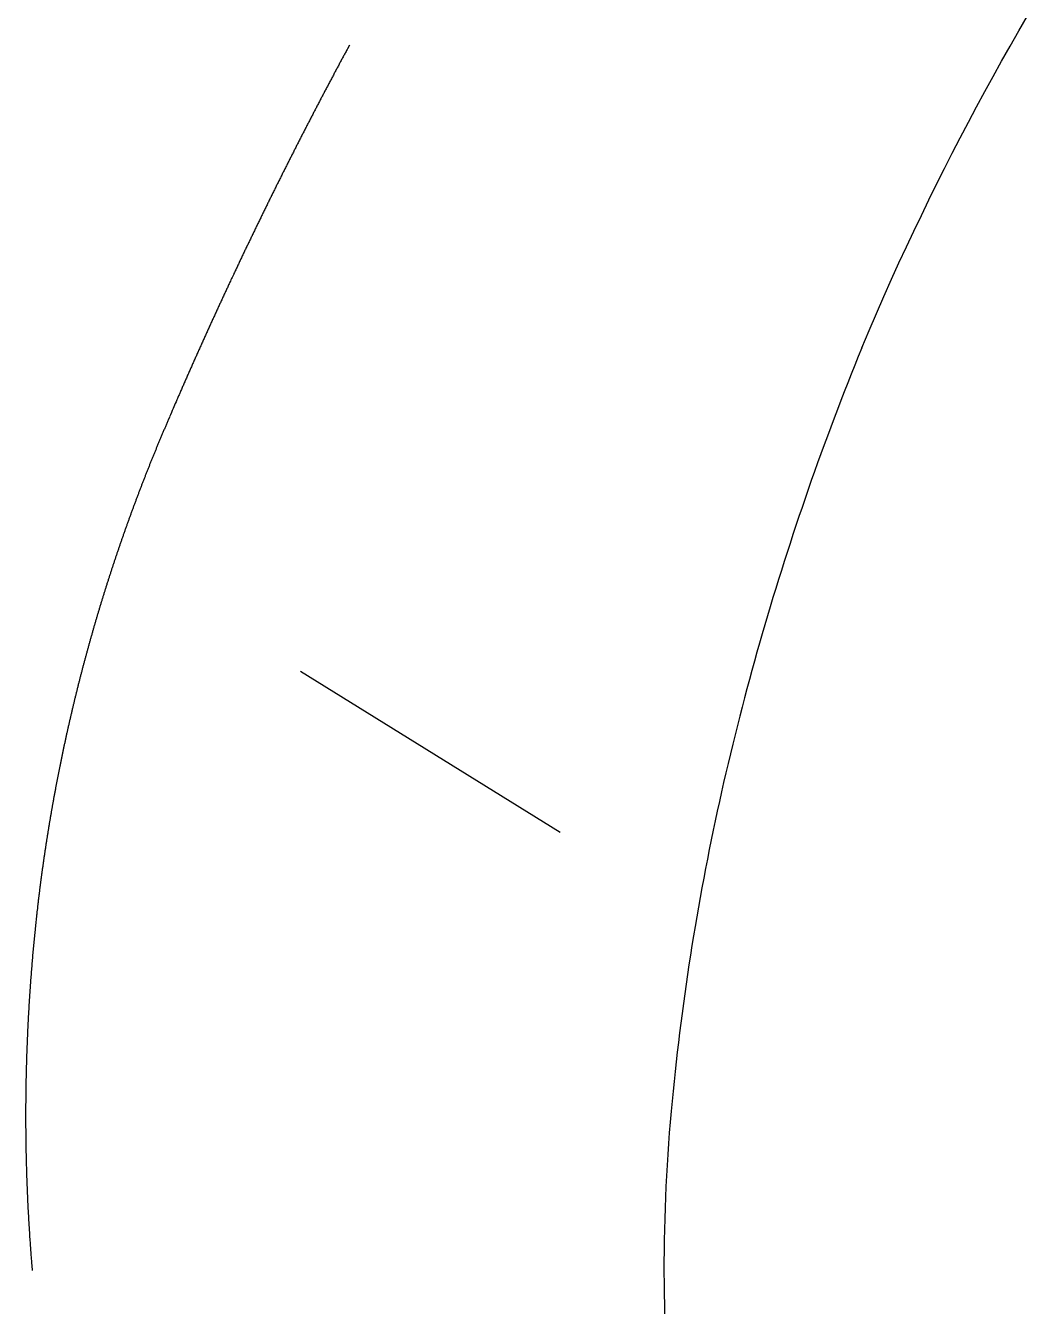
# Model space of a CAD drawing. Extents: x 527 to 614, y 487 to 635.
# Drawn here: x 554.44 to 559.09, y 548.67 to 554.62 of the extents above; entities that cross this region are included whole.
import ezdxf

# ---------------------------------------------------------------- set-up
doc = ezdxf.new("R2010")
doc.units = 0
doc.header["$MEASUREMENT"] = 0
doc.layers.add('1', color=4, linetype='Continuous')

# ---------------------------------------------------------------- blocks, each defined once
blk = doc.blocks.new('VANGUARD')
at = {"layer": '1', "color": 3, "linetype": 'Continuous'}
blk.add_line((28.8138, 46.5932), (30.0194, 45.846), dxfattribs=at)
at = {"layer": '1', "color": 2}
for points in [[(31.4207, 48.0957), (31.454, 48.1756), (31.4879, 48.2552), (31.5226, 48.3345), (31.5579, 48.4136), (31.593, 48.4906), (31.6274, 48.5648), (31.6619, 48.6378), (31.6968, 48.7106), (31.7321, 48.7833), (31.7679, 48.8556), (31.8041, 48.9278), (31.8407, 48.9998), (31.8777, 49.0715), (31.9152, 49.143), (31.9531, 49.2143), (31.9914, 49.2853), (32.0302, 49.3562), (32.0693, 49.4267), (32.1089, 49.4971), (32.1489, 49.5672), (32.1893, 49.6371)], [(31.4207, 48.0957), (31.4041, 48.0549), (31.3876, 48.0141), (31.3712, 47.9732), (31.355, 47.9323), (31.3389, 47.8913), (31.323, 47.8503), (31.3072, 47.8092), (31.2915, 47.768), (31.276, 47.7268), (31.2606, 47.6856), (31.2454, 47.6443), (31.2303, 47.6029), (31.2153, 47.5616), (31.2005, 47.5201), (31.1858, 47.4786), (31.1713, 47.4371), (31.1569, 47.3955), (31.1426, 47.3538), (31.1285, 47.3122), (31.1145, 47.2704), (31.1006, 47.2287), (31.0869, 47.1868), (31.0733, 47.145), (31.0599, 47.103), (31.0466, 47.0611), (31.0335, 47.0191), (31.0205, 46.977), (31.0076, 46.9349), (30.9949, 46.8928), (30.9823, 46.8506), (30.9699, 46.8084), (30.9576, 46.7662), (30.9454, 46.7238), (30.9334, 46.6815), (30.9215, 46.6391), (30.9098, 46.5967), (30.8982, 46.5542), (30.8867, 46.5116), (30.8754, 46.4691), (30.8643, 46.4264), (30.8532, 46.3837), (30.8423, 46.341), (30.8316, 46.298), (30.8207, 46.2541), (30.8099, 46.2097), (30.7992, 46.1651), (30.7888, 46.1208), (30.7786, 46.0765), (30.7685, 46.0321), (30.7587, 45.9877), (30.749, 45.9433), (30.7394, 45.8988), (30.7301, 45.8543), (30.7209, 45.8098), (30.7119, 45.7653), (30.7031, 45.7207), (30.6945, 45.6761), (30.686, 45.6315), (30.6777, 45.5868), (30.6696, 45.5421), (30.6617, 45.4974), (30.6539, 45.4527), (30.6463, 45.4079), (30.6389, 45.3631), (30.6316, 45.3183), (30.6246, 45.2734), (30.6177, 45.2286), (30.611, 45.1836), (30.6044, 45.1387), (30.598, 45.0937), (30.5918, 45.0488), (30.5858, 45.0038), (30.58, 44.9587), (30.5743, 44.9137), (30.5688, 44.8686), (30.5635, 44.8235), (30.5584, 44.7783), (30.5534, 44.733), (30.5485, 44.6876), (30.5439, 44.642), (30.5394, 44.5965), (30.535, 44.5492), (30.5305, 44.4988), (30.5263, 44.4486), (30.5225, 44.3986), (30.5191, 44.3487), (30.5159, 44.2988), (30.5131, 44.249), (30.5105, 44.1992), (30.5083, 44.1494), (30.5064, 44.0996), (30.5048, 44.0497), (30.5035, 43.9998), (30.5026, 43.9499), (30.5019, 43.9), (30.5015, 43.8501), (30.5015, 43.8002), (30.5018, 43.7503), (30.5023, 43.7004), (30.5032, 43.6505), (30.5044, 43.6006)]]:
    blk.add_lwpolyline(points, dxfattribs=at)
at = {"layer": '1', "color": 3, "linetype": 'Continuous'}
for points in [[(29.0405, 49.5012), (29.0317, 49.485, 0.000231), (29.0224, 49.4679, 0.000228), (29.0133, 49.451, 0.000228), (29.0043, 49.4341, 0.000228), (28.9952, 49.4172, 0.000228), (28.9861, 49.4002, 0.000228), (28.9771, 49.3833, 0.000227), (28.9681, 49.3664, 0.000228), (28.9591, 49.3494, 0.000228), (28.9501, 49.3325, 0.000227), (28.9411, 49.3155, 0.000227), (28.9321, 49.2985, 0.000227), (28.9232, 49.2816, 0.000227), (28.9143, 49.2646, 0.000227), (28.9054, 49.2476, 0.000227), (28.8965, 49.2306, 0.000227), (28.8876, 49.2136, 0.000227), (28.8787, 49.1965, 0.000227), (28.8699, 49.1795, 0.000226), (28.861, 49.1625, 0.000227), (28.8522, 49.1454, 0.000226), (28.8434, 49.1284, 0.000226), (28.8346, 49.1113, 0.000226), (28.8259, 49.0942, 0.000226), (28.8171, 49.0772, 0.000226), (28.8084, 49.0601, 0.000226), (28.7996, 49.043, 0.000226), (28.7909, 49.0259, 0.000227), (28.7822, 49.0088, 0.000226), (28.7736, 48.9917, 0.000226), (28.7649, 48.9745, 0.000226), (28.7562, 48.9574, 0.000226), (28.7476, 48.9403, 0.000226), (28.739, 48.9231, 0.000226), (28.7304, 48.906, 0.000226), (28.7218, 48.8888, 0.000226), (28.7132, 48.8716, 0.000226), (28.7047, 48.8545, 0.000226), (28.6961, 48.8373, 0.000226), (28.6876, 48.8201, 0.000225), (28.6791, 48.8029, 0.000226), (28.6706, 48.7857, 0.000226), (28.6621, 48.7684, 0.000225), (28.6537, 48.7512, 0.000225), (28.6453, 48.734, 0.000225), (28.6368, 48.7168, 0.000225), (28.6284, 48.6995, 0.000225), (28.62, 48.6823, 0.000225), (28.6116, 48.665, 0.000226), (28.6033, 48.6477, 0.000225), (28.5949, 48.6304, 0.000224), (28.5866, 48.6132, 0.000224), (28.5783, 48.5959, 0.000225), (28.57, 48.5786, 0.000225), (28.5617, 48.5613, 0.000225), (28.5534, 48.544, 0.000225), (28.5451, 48.5266, 0.000225), (28.5369, 48.5093, 0.000226), (28.5287, 48.492, 0.000226), (28.5205, 48.4746, 0.000226), (28.5123, 48.4573, 0.000219), (28.5044, 48.4405, 0.000158), (28.4986, 48.4283, 0.000302), (28.4878, 48.4051, 0.000226), (28.4796, 48.3878, 0.000227), (28.4715, 48.3704, 0.000227), (28.4634, 48.3529, 0.000227), (28.4553, 48.3355, 0.000227), (28.4473, 48.3181, 0.000227), (28.4392, 48.3007, 0.000228), (28.4312, 48.2832, 0.000228), (28.4231, 48.2658, 0.000228), (28.4151, 48.2484, 0.000228), (28.4071, 48.2309, 0.000228), (28.3991, 48.2134, 0.00023), (28.3912, 48.1959, 0.000233), (28.3832, 48.1784, 0.000234), (28.3753, 48.1609, 0.000233), (28.3674, 48.1434, 0.000233), (28.3595, 48.1259, 0.000233), (28.3516, 48.1083, 0.000232), (28.3437, 48.0908, 0.000232), (28.3359, 48.0733, 0.000232), (28.328, 48.0557, 0.000232), (28.3202, 48.0382, 0.000231), (28.3124, 48.0206, 0.000229), (28.3046, 48.0031, 0.000231), (28.2968, 47.9855, 0.000235), (28.2891, 47.9678, 0.000228), (28.2814, 47.9503, 0.000214), (28.2737, 47.9329, 0.000236), (28.2659, 47.9151, 0.000277), (28.258, 47.8969, 0.000209), (28.2507, 47.8801, 0.000075), (28.244, 47.8647, 0.000305), (28.2351, 47.8443, 0.000504), (28.222, 47.8137, 0.000247), (28.2053, 47.7751, 0.000247)], [(28.2047, 47.7736), (28.1986, 47.7593, 0.000235), (28.1921, 47.7441, 0.00022), (28.1857, 47.7291, 0.000235), (28.1793, 47.7139, 0.000286), (28.1729, 47.6989, 0.000334), (28.1666, 47.6839, 0.000391), (28.1604, 47.669, 0.000449), (28.1542, 47.6544, 0.000493), (28.1482, 47.6398, 0.000507), (28.1422, 47.6252, 0.000488), (28.1363, 47.6108, 0.00048), (28.1303, 47.5963, 0.000487), (28.1244, 47.5817, 0.000488), (28.1186, 47.5672, 0.000487), (28.1127, 47.5526, 0.000484), (28.1069, 47.5381, 0.000484), (28.1012, 47.5235, 0.000484), (28.0954, 47.509, 0.000485), (28.0897, 47.4943, 0.000483), (28.084, 47.4798, 0.000483), (28.0783, 47.4652, 0.000485), (28.0727, 47.4505, 0.000484), (28.0671, 47.4359, 0.000484), (28.0615, 47.4212, 0.000483), (28.056, 47.4066, 0.000483), (28.0505, 47.3919, 0.000484), (28.045, 47.3772, 0.000484), (28.0395, 47.3625, 0.000484), (28.0341, 47.3478, 0.000484), (28.0286, 47.3331, 0.000484), (28.0233, 47.3184, 0.000484), (28.0179, 47.3036, 0.000483), (28.0126, 47.2889, 0.000484), (28.0073, 47.2742, 0.000486), (28.002, 47.2594, 0.000485), (27.9968, 47.2446, 0.000484), (27.9916, 47.2298, 0.000485), (27.9864, 47.215, 0.000484), (27.9813, 47.2002, 0.000484), (27.9761, 47.1854, 0.000484), (27.971, 47.1706, 0.000485), (27.966, 47.1557, 0.000485), (27.9609, 47.1408, 0.000484), (27.9559, 47.126, 0.000485), (27.9509, 47.1111, 0.000484), (27.946, 47.0962, 0.000484), (27.9411, 47.0814, 0.000486), (27.9362, 47.0664, 0.000485), (27.9313, 47.0515, 0.000484), (27.9265, 47.0366, 0.000484), (27.9217, 47.0217, 0.000485), (27.9169, 47.0068, 0.000486), (27.9122, 46.9918, 0.000485), (27.9074, 46.9768, 0.000483), (27.9028, 46.9619, 0.000485), (27.8981, 46.9469, 0.000486), (27.8935, 46.9319, 0.000485), (27.8889, 46.9169, 0.000485), (27.8843, 46.9019, 0.000485), (27.8797, 46.8869, 0.000485), (27.8752, 46.8719, 0.000485), (27.8708, 46.8569, 0.000485), (27.8663, 46.8418, 0.000486), (27.8619, 46.8267, 0.000486), (27.8575, 46.8117, 0.000484), (27.8531, 46.7966, 0.000486), (27.8488, 46.7816, 0.000487), (27.8445, 46.7664, 0.000487), (27.8402, 46.7513, 0.000485), (27.8359, 46.7362, 0.000485), (27.8317, 46.7211, 0.000486), (27.8275, 46.706, 0.000485), (27.8233, 46.6909, 0.000486), (27.8192, 46.6757, 0.000486), (27.8151, 46.6606, 0.000485), (27.811, 46.6454, 0.000484), (27.807, 46.6303, 0.000486), (27.803, 46.6151, 0.000485), (27.799, 46.5999, 0.000485), (27.795, 46.5847, 0.000485), (27.7911, 46.5695, 0.000485), (27.7872, 46.5543, 0.000485), (27.7833, 46.5391, 0.000484), (27.7795, 46.5239, 0.000485), (27.7757, 46.5087, 0.000486), (27.7719, 46.4934, 0.000485), (27.7682, 46.4782, 0.000485), (27.7644, 46.4629, 0.000485), (27.7608, 46.4477, 0.000485), (27.7571, 46.4324, 0.000485), (27.7535, 46.4172, 0.000485), (27.7499, 46.4019, 0.000486), (27.7463, 46.3866, 0.000486), (27.7428, 46.3713, 0.000485), (27.7393, 46.356, 0.000485), (27.7358, 46.3407, 0.000485), (27.7323, 46.3255, 0.000486), (27.7289, 46.3101, 0.000486), (27.7255, 46.2948, 0.000485), (27.7222, 46.2795, 0.000487), (27.7188, 46.2641, 0.000486), (27.7155, 46.2488, 0.000485), (27.7123, 46.2335, 0.000486), (27.709, 46.2181, 0.000486), (27.7058, 46.2027, 0.000485), (27.7026, 46.1874, 0.000488), (27.6995, 46.172, 0.000486), (27.6963, 46.1566, 0.000485), (27.6933, 46.1412, 0.000487), (27.6902, 46.1259, 0.000486), (27.6872, 46.1105, 0.000488), (27.6842, 46.095, 0.000487), (27.6812, 46.0796, 0.000485), (27.6783, 46.0643, 0.000488), (27.6754, 46.0488, 0.000488), (27.6725, 46.0334, 0.000486), (27.6696, 46.018, 0.000487), (27.6668, 46.0026, 0.00049), (27.664, 45.9871, 0.000488), (27.6613, 45.9716, 0.000488), (27.6585, 45.9562, 0.000488), (27.6558, 45.9408, 0.000489), (27.6532, 45.9253, 0.000489), (27.6505, 45.9098, 0.000488), (27.6479, 45.8944, 0.00049), (27.6454, 45.8789, 0.000489), (27.6428, 45.8635, 0.00049), (27.6403, 45.848, 0.000489), (27.6378, 45.8325, 0.000489), (27.6354, 45.817, 0.00049), (27.6329, 45.8015, 0.000489), (27.6306, 45.786, 0.000489), (27.6282, 45.7706, 0.000493), (27.6259, 45.755, 0.000493), (27.6236, 45.7395, 0.000495), (27.6213, 45.724, 0.000496), (27.6191, 45.7085, 0.000497), (27.6169, 45.6931, 0.000499), (27.6147, 45.6775, 0.000501), (27.6125, 45.662, 0.000502), (27.6104, 45.6465, 0.000505), (27.6084, 45.631, 0.000506), (27.6063, 45.6155, 0.000508), (27.6043, 45.5999, 0.000509), (27.6023, 45.5844, 0.000508), (27.6004, 45.5689, 0.000502), (27.5985, 45.5535, 0.000498), (27.5966, 45.538, 0.000497), (27.5947, 45.5225, 0.000495), (27.5929, 45.507, 0.000493), (27.5911, 45.4915, 0.000488), (27.5894, 45.4761, 0.000489), (27.5876, 45.4606, 0.000487), (27.5859, 45.4451, 0.000483), (27.5843, 45.4297, 0.000482), (27.5826, 45.4142, 0.000482), (27.581, 45.3987, 0.000479), (27.5795, 45.3832, 0.000476), (27.5779, 45.3678, 0.000474), (27.5764, 45.3524, 0.000473), (27.5749, 45.3369, 0.000471), (27.5735, 45.3215, 0.000466), (27.5721, 45.3061, 0.000462), (27.5707, 45.2907, 0.000461), (27.5693, 45.2752, 0.000459), (27.568, 45.2598, 0.000458), (27.5667, 45.2444, 0.000456), (27.5654, 45.229, 0.000452), (27.5641, 45.2137, 0.000452), (27.5629, 45.1983, 0.000452), (27.5617, 45.1828, 0.000449), (27.5606, 45.1675, 0.000446), (27.5594, 45.1521, 0.000445), (27.5583, 45.1367, 0.000445), (27.5572, 45.1214, 0.000442), (27.5562, 45.106, 0.00044), (27.5552, 45.0906, 0.000441), (27.5542, 45.0752, 0.000441), (27.5532, 45.0599, 0.000442), (27.5522, 45.0445, 0.000445), (27.5513, 45.0291, 0.000444), (27.5504, 45.0137, 0.000446), (27.5496, 44.9983, 0.000446), (27.5487, 44.9829, 0.000446), (27.5479, 44.9675, 0.000446), (27.5472, 44.9521, 0.000446), (27.5464, 44.9367, 0.000447), (27.5457, 44.9213, 0.000449), (27.545, 44.9059, 0.000448), (27.5443, 44.8904, 0.000447), (27.5437, 44.8751, 0.000449), (27.5431, 44.8596, 0.000449), (27.5425, 44.8442, 0.000449), (27.5419, 44.8288, 0.000451), (27.5414, 44.8133, 0.00045), (27.5409, 44.7979, 0.00045), (27.5404, 44.7825, 0.00045), (27.54, 44.767, 0.000451), (27.5396, 44.7516, 0.00045), (27.5392, 44.7362, 0.00045), (27.5388, 44.7207, 0.000451), (27.5385, 44.7053, 0.00045), (27.5382, 44.6898, 0.00045), (27.5379, 44.6744, 0.000451), (27.5376, 44.659, 0.00045), (27.5374, 44.6435, 0.00045), (27.5372, 44.6281, 0.000451), (27.537, 44.6126, 0.00045), (27.5369, 44.5972, 0.00045), (27.5368, 44.5818, 0.000449), (27.5367, 44.5664, 0.000449), (27.5367, 44.5509, 0.00045), (27.5366, 44.5355, 0.000449), (27.5366, 44.52, 0.000449), (27.5367, 44.5046, 0.00045), (27.5367, 44.4891, 0.000449), (27.5368, 44.4737, 0.000449), (27.5369, 44.4583, 0.000449), (27.5371, 44.4428, 0.000449), (27.5372, 44.4274, 0.000449), (27.5374, 44.412, 0.00045), (27.5376, 44.3965, 0.000449), (27.5379, 44.3811, 0.000449), (27.5382, 44.3657, 0.00045), (27.5385, 44.3502, 0.000449), (27.5388, 44.3348, 0.000449), (27.5392, 44.3193, 0.000449), (27.5396, 44.3039, 0.000448), (27.54, 44.2885, 0.000448), (27.5404, 44.2731, 0.000449), (27.5409, 44.2576, 0.000451), (27.5414, 44.2422, 0.000453), (27.5419, 44.2267, 0.000454), (27.5425, 44.2113, 0.000455), (27.5431, 44.1958, 0.000455), (27.5437, 44.1804, 0.000457), (27.5444, 44.1649, 0.000459), (27.545, 44.1494, 0.00046), (27.5457, 44.1339, 0.00046), (27.5465, 44.1185, 0.000462), (27.5472, 44.103, 0.000464), (27.548, 44.0875, 0.000464), (27.5488, 44.0721, 0.000466), (27.5497, 44.0566, 0.000467), (27.5506, 44.0411, 0.000466), (27.5515, 44.0256, 0.000465), (27.5524, 44.0101, 0.000476), (27.5534, 43.9945, 0.00049), (27.5544, 43.9789, 0.00048), (27.5554, 43.9635, 0.000457), (27.5564, 43.948, 0.000512), (27.5576, 43.9321, 0.000598), (27.5587, 43.916, 0.00045), (27.5598, 43.9015, 0.000166), (27.5608, 43.8878, 0.000719), (27.5624, 43.8686, 0.001138), (27.5646, 43.8414, 0.000563), (27.5673, 43.8092, 0.000563)]]:
    blk.add_lwpolyline(points, format="xyb", dxfattribs=at)

msp = doc.modelspace()

# ---------------------------------------------------------------- block references
at = {"layer": '1'}
msp.add_blockref('VANGUARD', (526.9005, 505.0267), dxfattribs=at)

doc.saveas('drawing.dxf')
